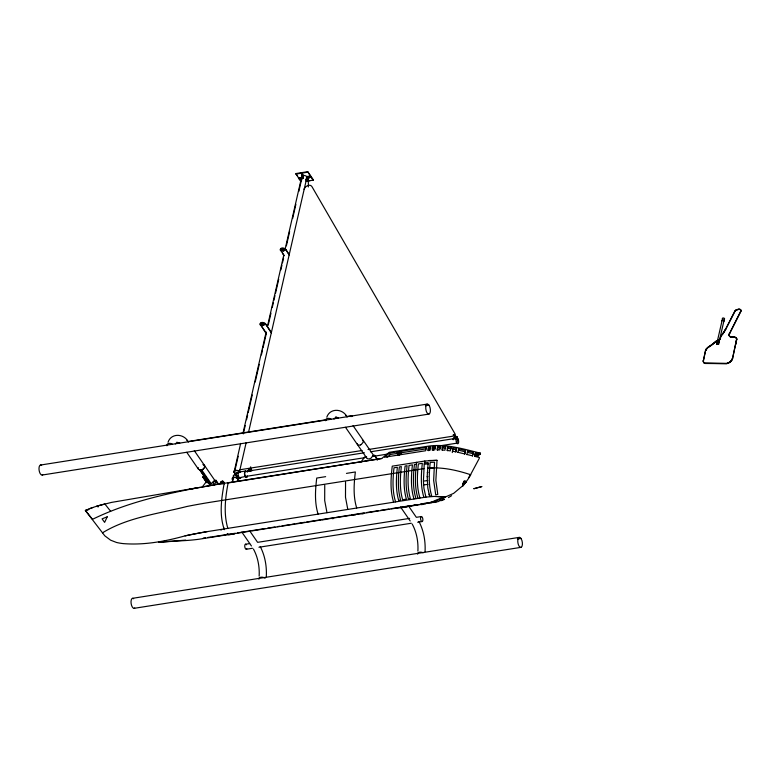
<?xml version="1.0" encoding="UTF-8"?>
<svg xmlns="http://www.w3.org/2000/svg" width="780" height="780" viewBox="0 0 780 780"><rect width="100%" height="100%" fill="white"/><g stroke="black" fill="none" stroke-linecap="round" stroke-linejoin="round"><path stroke-width="1.17" d="M234.624 475.361L235.209 472.816M393.617 502.193C389.981 490.571 390.829 478.081 392.262 466.157L424.827 461.029L437.005 460.327L435.874 480.402L437.785 494.403L435.747 494.959L433.651 480.363L434.528 462.228L430.238 462.384C429.049 473.519 428.415 485.121 431.701 495.973L429.683 496.411L427.81 487.978L427.196 476.619L428.152 462.54L424.3 463.008L423.404 481.094L423.959 488.436L425.899 497.094L434.099 496.421L445.058 497.133L453.648 493.36L463.583 485.062M259.155 576.118C259.652 566.826 257.927 557.251 253.441 549.042M266.311 576.683C266.867 566.338 265.024 555.701 260.208 546.487M417.895 551.099C418.392 541.808 416.676 532.233 412.191 524.024M425.061 551.665C425.607 541.33 423.764 530.692 418.948 521.469M324.743 485.238L324.685 500.487L326.986 512.694M345.55 481.962L345.491 497.211L347.792 509.418M198.364 467.717L198.403 469.131M207.802 482.391L207.86 481.689L206.105 481.991L202.215 487.061M300.641 179.254C298.847 177.986 302.338 178.581 299.988 178.942M300.651 179.498C299.032 179.312 301.392 177.577 300.982 179.01M301.246 178.99L300.885 178.288M366.493 457.304L366.551 456.592L364.777 456.875L360.955 462.043M452.283 452.585L453.219 447.769L456.563 448.383L455.89 452.039M416.637 462.316C415.194 474.24 414.346 486.72 417.982 498.352M424.573 462.969L424.788 461.029M475.439 455.871L477.886 456.3L480.46 453.18C463.291 448.978 445.536 443.45 427.645 446.267L389.249 452.312L381.722 458.503L224.191 483.327C221.481 498.43 219.034 514.937 224.367 529.669M228.16 482.703C225.303 497.63 223.441 513.513 227.828 528.323M736.564 339.553L732.596 358.585A5.577 3.695 -34.6 0 1 726.648 363.685L706.641 363.48A4.465 2.964 -34.6 0 1 703.472 360.643L705.588 350.298L703.375 360.506A4.465 2.964 -34.6 0 0 706.543 363.344L726.56 363.548A5.577 3.695 -34.6 0 0 732.498 358.439L736.564 339.553A3.802 2.515 -34.6 0 0 734.555 337.165L731.123 336.863A4.202 2.788 -34.6 0 1 729.456 333.226L729.651 333.499A4.202 2.788 -34.6 0 0 731.318 337.135L733.6 337.34M735.667 344.594L736.651 339.69A3.802 2.515 -34.6 0 0 734.643 337.301L734.555 337.165M98.105 506.815L97.607 506.474A1.677 0.731 81 0 0 96.701 506.434L97.295 506.347A1.677 0.731 81 0 1 98.377 506.688M202.127 486.944L214.89 484.799L215.943 480.334L214.188 480.626L211.224 483.707L201.679 469.93L200.06 470.184M266.253 333.703L260.462 324.616A2.837 1.716 12.9 0 1 261.768 322.481A2.837 1.716 12.9 0 1 265.493 323.827L271.401 332.387M300.729 181.35L295.834 173.57L307.72 171.697L313.414 179.946L307.057 181.447M261.865 324.899L261.982 324.382M282.438 252.73L284.096 255.82L280.673 250.165A2.837 1.716 12.9 0 1 281.98 248.03A2.837 1.716 12.9 0 1 285.704 249.376L289.244 254.504M263.845 324.587L263.962 324.07M282.077 250.448L282.194 249.931A1.111 0.673 12.9 0 0 284.008 250.351A1.111 0.673 12.9 0 0 283.549 249.181M298.681 177.694L298.565 178.21L301.987 177.674L298.867 191.324M271.284 332.904L265.493 323.827M284.056 250.136L284.173 249.619M233.474 475.137L232.82 479.69A2.837 1.716 12.9 0 1 235.55 477.584A2.837 1.716 12.9 0 1 237.637 480.607M234.136 471.841L240.649 443.401M243.097 432.734L266.165 331.997M267.52 326.069L283.813 254.963M285.168 249.034L301.724 176.748M301.85 177.46L301.45 180.872L298.701 178.415L302.133 177.879L301.85 177.46L298.418 178.006L301.304 180.668M232.294 481.962L232.82 479.69M234.673 471.588L238.183 456.271M243.311 433.875L245.203 425.627M246.548 419.738L247.63 415.019M248.167 412.669L252.223 394.982M255.187 382.024L259.233 364.348M261.398 354.919L262.48 350.2M263.016 347.841L266.37 333.187L260.462 324.616M268.252 324.977L270.933 313.258M272.279 307.398L273.351 302.708M273.887 300.358L274.96 295.669M275.506 293.329L278.723 279.26M280.868 269.88L281.941 265.19M282.477 262.85L283.559 258.16M286.377 245.817L289.633 231.601M292.627 218.576L295.873 204.36M289.127 255.021L285.704 249.376M302.611 178.522L303.303 175.529A2.837 1.716 12.9 0 1 307.018 176.875L248.596 431.993M302.913 178.474L303.596 175.48L301.957 173.101L302.913 178.474L302.318 178.571L301.363 173.199L302.455 174.778M223.86 528.947L224.065 528.079M237.432 481.133A3.276 1.989 12.9 0 0 238.553 479.915L237.159 477.886L237.539 476.19L236.915 475.322M233.746 472.29A3.276 1.989 12.9 0 1 235.15 470.428A3.276 1.989 12.9 0 1 238.739 470.964L238.446 472.222L234.731 473.811L238.456 477.925L238.553 479.915M313.297 180.463L307.72 171.697M237.549 476.2L238.056 477.984L237.325 481.172M306.101 179.527L306.784 176.534L310.216 175.997L306.101 179.527L306.569 180.219L310.684 176.68M239.431 471.978L246.158 442.611M306.569 180.219L307.027 178.22M231.611 534.31L228.92 534.875L227.653 534.437L227.857 533.569M306.335 179.868L310.567 175.822M250.711 466.801L249.473 471.383M399.272 452.663L398.736 454.184M428.464 447.008L427.664 450.469L430.092 450.177L430.882 446.716L428.464 447.008L429.312 448.393L428.776 450.703M432.949 446.55L432.159 450.011L434.811 449.885L435.601 446.423L432.949 446.55L433.582 447.954L433.056 450.265M437.726 446.394L436.936 449.855L439.744 449.904L440.534 446.443L437.726 446.394L437.629 450.109M442.709 446.54L441.919 450.002L444.892 450.235L445.682 446.774L442.709 446.54L442.406 450.245M447.876 446.998L447.077 450.46L450.235 450.879L451.025 447.418L447.876 446.998L447.379 450.694M453.219 447.769L452.429 451.23L455.773 451.844L456.563 448.383M455.072 438.76A1.111 0.741 -34.6 0 1 455.013 437.365L455.773 437.014A1.111 0.741 -34.6 0 1 455.578 438.691L455.842 436.585A1.677 1.111 -34.6 0 1 457.06 437.327M457.87 452.468L458.747 448.851L465.562 450.499L464.773 453.96L457.948 452.312M464.695 454.116L465.562 450.499M466.859 454.633L467.737 451.015L473.372 452.38L472.505 455.998M463.534 482.508L462.764 485.852L463.242 485.462M464.081 480.977L462.998 485.696L462.998 485.111A8.093 7.761 26.8 0 1 463.564 482.927L464.899 481.231L465.631 482.537L468.517 478.491L479.271 458.377L479.466 457.509L474.757 456.368L475.546 452.907L480.265 454.048L475 454.165M724.454 318.523L718.594 344.136L716.606 344.448L717.044 342.547M717.337 341.26L722.475 318.835M717.473 341.348L717.366 340.694L716.606 344.448M717.6 344.292L717.805 343.405M719.55 339.281L718.468 344.009L716.537 344.311A1.111 0.673 12.9 0 1 718.438 343.97L718.663 344.282M719.082 342.44L719.355 341.26M720.476 338.11L720.847 336.531M458.747 448.851L458.396 450.157L465.221 451.805M467.737 451.015L467.386 452.332L474.113 453.95M473.031 453.687L473.372 452.38M705.676 350.435L708.103 347.1A35.529 23.566 -34.6 0 0 715.777 341.328L717.668 340.538A7.8 5.177 -34.6 0 0 718.029 340.334M705.773 350.571L706.075 349.128M304.395 188.682L304.161 189.374L304.775 187.98A4.456 2.954 -34.6 0 1 308.207 185.455L309.767 185.24A6.474 4.29 -34.6 0 1 312.019 186.761L455.023 433.875A1.706 1.131 -34.6 0 1 454.35 435.64L454.096 435.815A1.706 1.131 -34.6 0 1 453.277 436.127L368.053 449.553M201.708 469.921C204.058 469.502 206.368 465.114 202.956 464.548L203.658 464.714M377.062 458.747L374.683 455.315L372.918 455.588L371.387 457.821M204.409 467.6L204.614 465.67M705.764 350.142L707.304 347.899L710.219 345.92A35.529 23.566 -34.6 0 0 715.874 341.465L718.136 340.499M720.749 336.385L722.163 334.591A35.529 23.566 -34.6 0 0 725.692 329.014L734.74 311.21A2.554 1.696 -34.6 0 1 737.227 309.485L738.884 309.221A2.642 1.755 -34.6 0 1 740.542 311.483L729.349 333.801A4.202 2.788 -34.6 0 0 731.221 336.999L734.643 337.301M729.651 333.499L740.737 311.756A2.642 1.755 -34.6 0 0 739.43 309.465M722.26 334.727A35.529 23.566 -34.6 0 0 725.79 329.15L734.935 311.483A2.554 1.696 -34.6 0 1 735.989 310.352M168.041 442.221C171.22 432.627 184.411 433.524 188.351 442.084M326.791 417.202C329.969 407.608 343.151 408.505 347.09 417.066M223.489 481.865L224.172 483.785L223.489 481.865A1.677 1.111 -34.6 0 0 222.271 481.133A1.677 1.111 -34.6 0 0 220.623 482.313L219.755 484.487M247.26 471.734L248.41 469.979A1.677 1.111 -34.6 0 1 250.068 468.79A1.677 1.111 -34.6 0 1 251.287 469.521L251.569 469.94A1.677 1.111 -34.6 0 0 250.731 469.19M247.406 471.939C247.64 470.671 250.351 467.571 251.423 469.735M398.219 454.974A1.677 1.111 -34.6 0 1 397.702 454.291L397.42 453.882A1.677 1.111 -34.6 0 0 398.639 454.623A1.677 1.111 -34.6 0 0 400.286 453.433L401.437 451.678M401.583 451.883L400.433 453.638A1.677 1.111 -34.6 0 1 398.775 454.828M398.921 455.032A1.677 1.111 -34.6 0 0 400.579 453.843L401.729 452.088M457.314 438.633L457.597 439.043L456.914 437.122A1.677 1.111 -34.6 0 0 455.705 436.381A1.677 1.111 -34.6 0 0 454.048 437.57L453.034 439.53L455.842 436.585M453.18 439.744L454.331 437.98A1.677 1.111 -34.6 0 1 454.555 437.648M465.972 482.118L465.631 482.537M306.13 180.336L306.189 181.34M465.475 482.761C466.81 478.062 461.448 483.405 462.803 485.891M716.537 341.065L715.972 341.601A35.529 23.566 -34.6 0 1 708.298 347.373L706.261 348.835M468.429 477.848L470.769 474.767C456.904 470.194 442.25 466.859 427.567 468.166M334.015 418.948L336.356 417.202L335.517 417.212L337.214 417.407M465.416 482.849L464.607 483.853M463.447 485.209L463.973 484.594M463.915 484.663L465.865 481.952M718.848 340.051L720.154 338.988L720.652 336.248A35.529 23.566 -34.6 0 0 725.605 328.877L725.79 329.15M203.824 468.439L202.537 469.521M307.427 177.109C307.613 179.107 308.256 175.383 307.905 177.791M307.661 177.45C307.827 179.419 308.471 175.861 308.227 177.957M307.7 178.328L308.519 177.635M474.542 456.046L476.161 454.506M474.893 456.388L476.814 454.418L480.305 453.872M477.838 455.676L480.46 453.18L478.13 453.55M453.277 434.606C453.073 437.502 454.233 430.472 455.549 437.892M300.183 179.224L301.08 178.571M102.541 532.789C127.735 517.267 158.603 513.718 186.878 506.483A559.318 338.939 12.9 0 1 212.423 501.94L423.92 468.604M389.444 453.112L384.433 457.246L425.665 450.743L426.455 447.281L389.444 453.112L390.4 454.486L426.212 448.851M387.046 457.246L390.4 454.486M719.608 339.661L720.057 338.851L719.092 339.641A7.8 5.177 -34.6 0 1 718.741 339.885M216.879 483.99L218.312 483.766L215.943 480.334L212.794 482.723L214.919 484.79L224.191 483.327M234.916 474.094L235.745 473.479M361.306 444.493L363.431 441.851L362.388 439.686M370.831 458.211L369.944 458.65A3.588 2.379 -34.6 0 1 367.585 458.757L367.048 458.425M440.593 500.273L437.814 501.784L435.494 501.462L429.77 502.583L433.651 502.476M444.2 499.142L441.412 500.633L439.549 500.458L444.532 499.463M438.389 496.499L445.048 497.133L433.67 501.881M443.674 497.971L445.048 497.133L442.006 497.611M448.451 497.581L451.61 495.651M360.457 444.902L361.286 444.512M716.917 341.26L717.853 340.811M308.383 186.966C308.071 186.634 308.792 184.704 307.944 177.703M196.599 487.9L111.608 502.388L97.929 505.85A127.647 65.627 -49.9 0 0 92.781 507.526L92.732 507.536A126.37 64.974 -49.9 0 0 89.641 508.687L85.352 510.442L92.498 519.324C126.38 502.729 163.498 494.296 200.333 487.266M325.825 519.47L321.867 519.587L334.25 517.637M355.534 514.78L351.585 514.907M401.359 507.566L397.4 507.683M406.712 506.717L403.25 507.019M410.67 506.093L407.219 506.395M414.433 505.499L410.982 505.801M416.413 505.186L412.961 505.489M421.765 504.348L405.551 506.405M425.724 503.724L421.775 503.841M427.703 503.412L423.755 503.529M431.671 502.788L427.723 502.905M89.056 508.911L92.732 507.536M236.593 473.031L238.349 472.66M200.947 470.125L210.444 483.873L211.078 483.697M210.444 483.873L209.547 483.931L200.05 470.184L198.422 469.19L186.781 452.332M97.948 505.84L104.822 503.929L110.643 511.29M211.204 483.717L208.348 483.512M86.395 510.481L85.352 510.442L104.793 535.811L110.614 540.179L116.542 542.48A79.891 52.991 -34.6 0 0 123.23 543.611C144.242 545.288 164.941 541.447 185.094 535.86A486.525 294.83 12.9 0 1 207.217 531.619L425.997 497.094M302.279 175.802C304.034 174.993 301.519 176.309 302.757 175.675M445.058 497.133L444.161 497.357A40.901 27.115 -34.6 0 0 434.168 501.014A20.611 13.669 -34.6 0 1 426.913 503.324L198.949 539.253A213.623 141.697 -34.6 0 1 179.069 540.881L158.623 542.266L165.828 541.135M249.736 469.277L250.253 469.638M249.805 470.896L249.541 470.954A1.111 0.741 -34.6 0 1 249.034 469.765A1.111 0.741 -34.6 0 1 250.741 469.54A1.111 0.741 -34.6 0 1 249.541 470.954L250.088 471.305M221.939 481.621L222.456 481.981M222.085 481.825L222.154 483.444M222.222 482.03L222.485 481.972A1.111 0.741 -34.6 0 1 223.158 482.937A1.111 0.741 -34.6 0 1 221.569 483.659M221.754 483.298A1.111 0.741 -34.6 0 0 222.944 481.884A1.111 0.741 -34.6 0 0 221.237 482.108A1.111 0.741 -34.6 0 0 221.754 483.298L222.017 483.229M222.3 483.649L221.783 483.288M455.92 437.229L455.656 437.287A1.111 0.741 -34.6 0 0 454.798 437.999M455.442 438.487L455.179 438.555A1.111 0.741 -34.6 0 1 454.662 437.356A1.111 0.741 -34.6 0 1 456.368 437.131A1.111 0.741 -34.6 0 1 455.179 438.555L455.344 438.75M433.485 501.91L434.967 502.252L433.748 501.862M436.303 502.203L434.635 502.32M188.857 489.43L214.919 484.79M228.101 482.966L381.722 458.503M295.718 174.086L307.603 172.214M303.001 175.578L303.596 175.48M301.987 175.841C303.01 174.418 301.324 177.791 303.049 175.627M308.168 176.699L310.45 176.339M307.476 180.882L309.845 180.502M282.136 250.185L284.115 249.873M261.924 324.636L263.903 324.324M736.447 310.079A2.554 1.696 -34.6 0 1 737.412 309.757L738.884 309.221M175.861 443.43L178.951 442.942M188.419 441.451L326.498 419.689M333.645 418.567L338.403 417.817M347.159 416.432L351.653 415.72M40.433 465.055L427.177 404.108M425.383 405.727L428.961 405.161A5.07 2.223 81 0 1 430.082 412.698A5.07 2.223 81 0 1 426.64 412.084L426.212 410.933A5.07 2.223 81 0 1 427.772 404.128L428.961 405.161M42.198 475.03L428.951 414.082M239.947 469.745L362.047 450.499M239.06 472.056L245.398 471.052M245.476 471.5L364.377 452.761M370.383 451.815L456.856 438.185M237.754 477.126L238.778 477.965M238.534 477.575L239.128 477.477A2.837 1.248 81 0 1 238.836 476.95M364.913 457.655L245.466 476.482L238.456 477.925L237.851 478.901M374.468 456.154L387.611 454.087M440.027 445.819L456.846 443.177L457.85 438.779L456.914 437.122M85.517 510.412L88.091 510.013M325.64 476.658L316.729 478.062C315.286 489.986 314.447 502.476 318.074 514.098M346.447 473.382L355.358 471.968C353.915 483.902 353.077 496.382 356.704 508.014M416.383 464.256L414.404 464.568C413.185 475.878 412.532 487.675 416.003 498.664M424.349 464.266L428.756 463.739M226.19 534.67L212.053 536.845M226.912 534.553L230.626 533.968M232.772 533.627L235.228 533.237M237.471 532.886L250.38 530.858M252.077 530.585L265.307 528.499M267.715 528.118L275.018 526.968M277.339 526.607L279.747 526.227M282.058 525.856L290.277 524.569M291.788 524.326L294.967 523.828M296.595 523.565L305.019 522.239M306.706 521.976L320.668 519.773M336.043 517.355L350.123 515.132M351.293 514.946L364.202 512.918M366.454 512.558L378.358 510.685M380.63 510.325L389.074 508.999M391.19 508.667L399.409 507.37L401.973 507.77M400.433 507.205L404.527 506.561M420.81 503.997L428.785 502.739M245.476 544.255L249.6 543.601M409.636 518.378L257.605 542.344L250.078 531.433M421.268 516.545L416.344 517.325L408.817 506.415M246.363 549.237L252.544 548.262M258.921 547.258L411.294 523.243M417.661 522.239L422.156 521.537M132.454 598.338L519.207 537.391M517.413 539.009L520.991 538.444L521.947 540.53A5.07 2.223 81 0 1 520.387 547.336L519.782 546.975A5.07 2.223 81 0 1 517.842 539.789A5.07 2.223 81 0 1 520.991 538.444M134.228 608.303L520.981 547.355M202.732 476.882L206.768 482.703L202.771 476.873M429.312 448.393L430.921 448.207M423.56 481.075L427.83 480.568M423.745 484.877L427.966 484.37M427.303 472.446L427.996 472.368M427.196 476.619L427.84 476.551M428.971 494.12L429.956 496.363M185.659 540.111L158.623 542.266M433.582 447.954L435.357 447.866M301.08 178.649L300.329 179.429M429.663 468.01L433.953 467.863M421.054 504.601L422.38 504.553M417.027 505.401L414.94 505.177M407.316 506.932L405.239 506.708M363.08 513.903L360.497 513.503M332.046 518.622L333.372 518.583M234.205 534.212L231.621 533.812M429 460.531L437.005 460.327M703.472 360.643L703.277 360.37A4.465 2.964 -34.6 0 0 706.446 363.207L726.463 363.412A5.577 3.695 -34.6 0 0 732.41 358.303L732.596 358.585M438.165 447.798L440.963 447.847L440.534 446.443M176.768 442.231L179.761 443.137L179.117 442.699M442.933 447.944L445.906 448.168M447.905 448.383L451.055 448.802L451.025 447.418M453.073 449.124L456.417 449.738M466.947 454.486L472.582 455.842M208.826 483.766L207.821 482.479M238.739 470.964L240.094 472.456M237.178 476.892L235.96 475.79M345.618 415.116L346.027 415.662M186.878 440.135L187.288 440.68M307.983 177.606L308.461 178.298M306.56 179.761L307.651 181.35M296.4 174.389L297.541 176.046M377.257 460.2L374.683 455.315M353.048 425.646L374.166 456.232M372.918 455.588L373.513 456.456M345.52 427.313L366.659 457.918L366.512 457.363M400.608 507.088L410.192 520.972M248.41 469.979L248.693 470.389A1.677 1.111 -34.6 0 1 249.22 469.745M220.623 482.313L220.906 482.732A1.677 1.111 -34.6 0 1 221.774 481.835M194.308 450.665L215.426 481.27M199.894 470.145L209.391 483.892M241.858 532.106L251.452 545.99M227.155 533.705L227.653 534.437M236.408 474.474L236.73 475.127M215.943 480.334L217.893 484.322M423.92 497.406C420.459 486.427 421.112 474.62 422.321 463.32L418.363 463.944C417.154 475.244 416.491 487.052 419.962 498.03M414.014 498.976C410.553 487.988 411.206 476.19 412.415 464.88L409.052 465.416C407.862 476.385 407.248 487.783 410.339 498.508L408.359 498.82C405.259 488.095 405.883 476.697 407.072 465.728L405.093 466.04C403.904 477.009 403.279 488.407 406.38 499.132L402.616 499.726C399.516 489.002 400.14 477.594 401.329 466.625L399.34 466.947C398.161 477.916 397.537 489.313 400.627 500.038L398.648 500.35C395.558 489.625 396.172 478.228 397.361 467.259L393.998 467.785C392.788 479.086 392.125 490.893 395.596 501.881M397.166 452.575L397.702 454.291M356.996 443.557L358.098 445.01A3.588 2.379 -34.6 0 0 360.448 444.912M251.287 469.521L251.686 471.032M210.941 537.02A486.525 294.83 12.9 0 1 207.665 537.478M205.481 537.781A486.525 294.83 12.9 0 1 203.287 538.073M97.607 506.639A1.111 0.487 81 0 1 97.851 506.591M222.163 481.65A1.677 1.111 -34.6 0 1 223.772 482.274M221.257 483.19A1.111 0.741 -34.6 0 1 222.485 481.972M220.857 530A3.734 2.262 12.9 0 1 221.656 529.786M185.084 535.86A486.525 294.83 12.9 0 1 207.236 531.619M302.386 178.113A2.837 1.716 12.9 0 1 302.201 175.958M263.747 324.148A1.111 0.673 12.9 0 1 263.299 325.182A1.111 0.673 12.9 0 1 261.817 324.334A1.111 0.673 12.9 0 1 263.279 323.885M260.344 325.133A2.837 1.716 12.9 0 1 261.651 322.998A2.837 1.716 12.9 0 1 265.375 324.344M262.265 323.602A1.111 0.673 12.9 0 1 263.338 323.622M234.175 472.31A2.837 1.716 12.9 0 1 237.13 470.662M237.841 470.857A2.837 1.716 12.9 0 1 239.665 472.446M280.556 250.692A2.837 1.716 12.9 0 1 281.863 248.547A2.837 1.716 12.9 0 1 285.587 249.893M240.825 477.896A3.286 1.443 81 0 1 238.232 475.654A3.286 1.443 81 0 1 239.83 472.3M232.889 480.265A3.276 1.989 12.9 0 1 232.928 477.613A3.276 1.989 12.9 0 1 237.149 477.886M240.425 477.896A2.837 1.248 81 0 1 239.46 477.857M238.592 476.317A2.837 1.248 81 0 1 238.426 475.605M238.602 473.031A2.837 1.248 81 0 1 239.138 472.495M247.367 476.307A3.286 1.443 81 0 1 245.515 476.999A3.286 1.443 81 0 1 244.501 472.738A3.286 1.443 81 0 1 246.178 471.305M400.062 453.394A1.111 0.741 -34.6 0 1 399.106 454.331M398.385 454.35A1.111 0.741 -34.6 0 1 398.775 452.839M399.896 452.77A1.111 0.741 -34.6 0 1 399.311 453.96A1.111 0.741 -34.6 0 1 398.034 453.979A1.111 0.741 -34.6 0 1 398.395 452.8M247.182 476.034A2.837 1.248 81 0 1 245.573 476.629A2.837 1.248 81 0 1 244.696 472.943A2.837 1.248 81 0 1 246.149 471.705M398.073 454.769A1.677 1.111 -34.6 0 1 397.566 454.087M455.198 437.083A1.677 1.111 -34.6 0 1 457.197 437.531M456.671 437.96A1.111 0.741 -34.6 0 1 455.988 438.779M400.198 453.599A1.111 0.741 -34.6 0 1 399.516 454.418M250.799 470.818A1.111 0.741 -34.6 0 1 249.366 471.315M250.741 469.677A1.111 0.741 -34.6 0 1 251.023 469.95M722.631 319.01A1.111 0.673 12.9 0 1 722.748 318.055A1.111 0.673 12.9 0 1 724.298 318.347A1.111 0.673 12.9 0 1 724.181 319.303M721.87 320.902A1.111 0.673 12.9 0 1 722.66 320.229A1.111 0.673 12.9 0 1 723.976 320.834A1.111 0.673 12.9 0 1 723.431 321.613M734.838 311.347A2.554 1.696 -34.6 0 1 737.315 309.621L738.982 309.358A2.642 1.755 -34.6 0 1 740.639 311.62M735.082 337.467A3.802 2.515 -34.6 0 1 736.749 339.827M166.949 445.75A3.598 2.398 17 0 1 168.538 443.508A3.598 2.398 17 0 1 172.448 444.229M42.734 474.708A5.07 2.223 81 0 1 39.059 469.96A5.07 2.223 81 0 1 41.623 465.436M325.689 420.732A3.598 2.398 17 0 1 327.288 418.49A3.598 2.398 17 0 1 331.188 419.211M175.373 443.908A2.535 1.111 81 0 1 176.153 443.44M351.019 416.656A2.535 1.111 81 0 1 352.55 416.257M417.69 554.161A3.598 1.94 9.2 0 1 419.191 552.318A3.598 1.94 9.2 0 1 423.16 552.767M246.841 548.759A2.535 1.111 81 0 1 245.291 548.408A2.535 1.111 81 0 1 244.881 545.015A2.535 1.111 81 0 1 246.373 544.781M134.755 607.99A5.07 2.223 81 0 1 131.089 603.242A5.07 2.223 81 0 1 133.653 598.718M258.94 579.169A3.598 1.94 9.2 0 1 260.851 577.249A3.598 1.94 9.2 0 1 265.112 578.204M222.378 481.279L222.124 482.635L222.388 481.289M107.221 516.828L104.617 522.376L102.073 518.856L107.221 516.828M249.619 469.609L249.376 469.774A1.111 0.741 -34.6 0 0 249.054 471.003A1.111 0.741 -34.6 0 0 250.448 470.818A1.111 0.741 -34.6 0 0 250.77 469.589L249.619 469.609M481.748 486.593L473.918 488.699L481.748 486.593M221.891 483.502A1.111 0.741 -34.6 0 0 223.09 482.089A1.111 0.741 -34.6 0 0 221.383 482.313A1.111 0.741 -34.6 0 0 221.891 483.502M262.022 325.075A1.111 0.673 12.9 0 0 263.894 325.114A1.111 0.673 12.9 0 0 262.655 324.041A1.111 0.673 12.9 0 0 262.022 325.075M282.292 250.36A1.111 0.673 12.9 0 0 284.164 250.409A1.111 0.673 12.9 0 0 282.925 249.327A1.111 0.673 12.9 0 0 282.292 250.36M282.233 250.624A1.111 0.673 12.9 0 0 284.105 250.673A1.111 0.673 12.9 0 0 282.867 249.59A1.111 0.673 12.9 0 0 282.233 250.624M456.144 439.228A2.837 1.248 81 0 0 457.519 443.752A2.837 1.248 81 0 0 458.386 439.94A2.837 1.248 81 0 0 456.144 439.228M420.635 517.481A2.535 1.111 81 0 0 421.863 521.518A2.535 1.111 81 0 0 422.643 518.115A2.535 1.111 81 0 0 420.635 517.481"/></g></svg>
